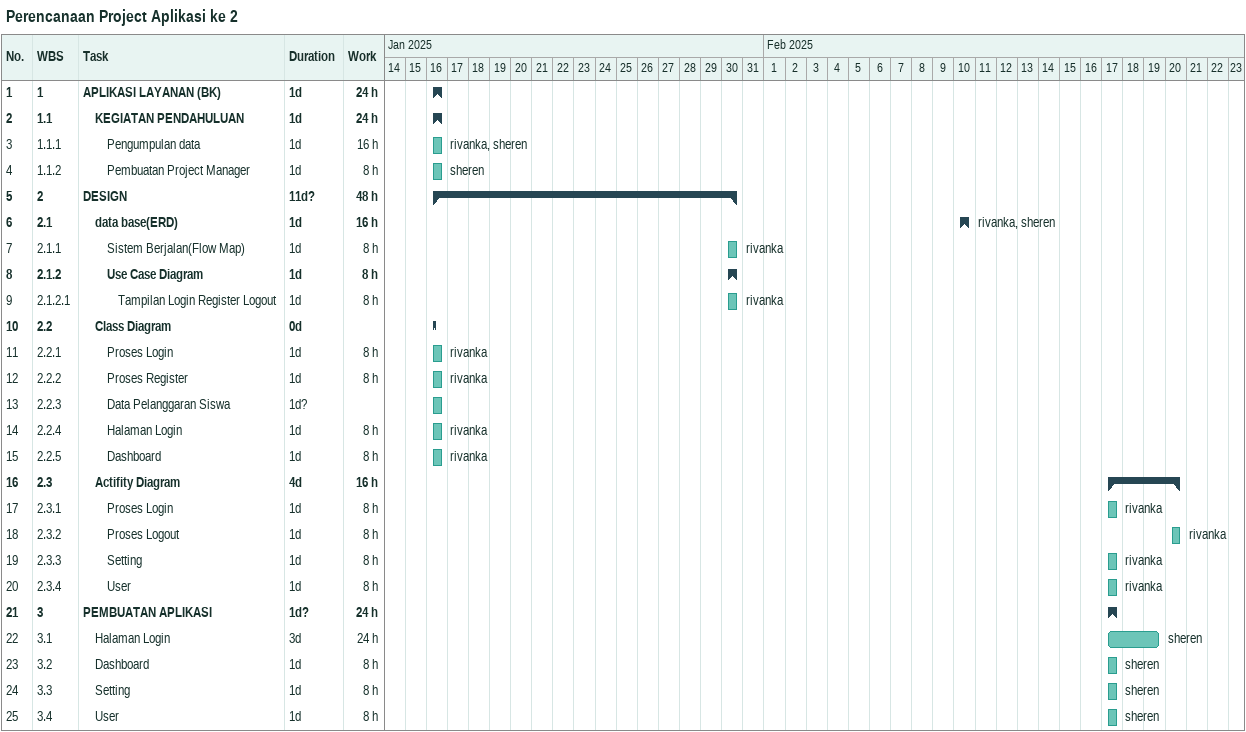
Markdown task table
Perencanaan Project Aplikasi ke 2

| ID | WBS | Task | Duration | Start | Finish | Resources | Work (h) |
|---|---|---|---|---|---|---|---|
| 1 | 1 | **APLIKASI LAYANAN (BK)** | 1d | 2025-01-16 | 2025-01-16 |  | 24 |
| 2 | 1.1 | **KEGIATAN PENDAHULUAN** | 1d | 2025-01-16 | 2025-01-16 |  | 24 |
| 3 | 1.1.1 | Pengumpulan data | 1d | 2025-01-16 | 2025-01-16 | rivanka, sheren | 16 |
| 4 | 1.1.2 | Pembuatan Project Manager | 1d | 2025-01-16 | 2025-01-16 | sheren | 8 |
| 5 | 2 | **DESIGN** | 11d? | 2025-01-16 | 2025-01-30 |  | 48 |
| 6 | 2.1 | **data base(ERD)** | 1d | 2025-02-10 | 2025-02-10 | rivanka, sheren | 16 |
| 7 | 2.1.1 | Sistem Berjalan(Flow Map) | 1d | 2025-01-30 | 2025-01-30 | rivanka | 8 |
| 8 | 2.1.2 | **Use Case Diagram** | 1d | 2025-01-30 | 2025-01-30 |  | 8 |
| 9 | 2.1.2.1 | Tampilan Login Register Logout | 1d | 2025-01-30 | 2025-01-30 | rivanka | 8 |
| 10 | 2.2 | **Class Diagram** | 0d | 2025-01-16 | 2025-01-16 |  |  |
| 11 | 2.2.1 | Proses Login | 1d | 2025-01-16 | 2025-01-16 | rivanka | 8 |
| 12 | 2.2.2 | Proses Register | 1d | 2025-01-16 | 2025-01-16 | rivanka | 8 |
| 13 | 2.2.3 | Data Pelanggaran Siswa | 1d? | 2025-01-16 | 2025-01-16 |  |  |
| 14 | 2.2.4 | Halaman Login | 1d | 2025-01-16 | 2025-01-16 | rivanka | 8 |
| 15 | 2.2.5 | Dashboard | 1d | 2025-01-16 | 2025-01-16 | rivanka | 8 |
| 16 | 2.3 | **Actifity Diagram** | 4d | 2025-02-17 | 2025-02-20 |  | 16 |
| 17 | 2.3.1 | Proses Login | 1d | 2025-02-17 | 2025-02-17 | rivanka | 8 |
| 18 | 2.3.2 | Proses Logout | 1d | 2025-02-20 | 2025-02-20 | rivanka | 8 |
| 19 | 2.3.3 | Setting | 1d | 2025-02-17 | 2025-02-17 | rivanka | 8 |
| 20 | 2.3.4 | User | 1d | 2025-02-17 | 2025-02-17 | rivanka | 8 |
| 21 | 3 | **PEMBUATAN APLIKASI** | 1d? | 2025-02-17 | 2025-02-17 |  | 24 |
| 22 | 3.1 | Halaman Login | 3d | 2025-02-17 | 2025-02-19 | sheren | 24 |
| 23 | 3.2 | Dashboard | 1d | 2025-02-17 | 2025-02-17 | sheren | 8 |
| 24 | 3.3 | Setting | 1d | 2025-02-17 | 2025-02-17 | sheren | 8 |
| 25 | 3.4 | User | 1d | 2025-02-17 | 2025-02-17 | sheren | 8 |
